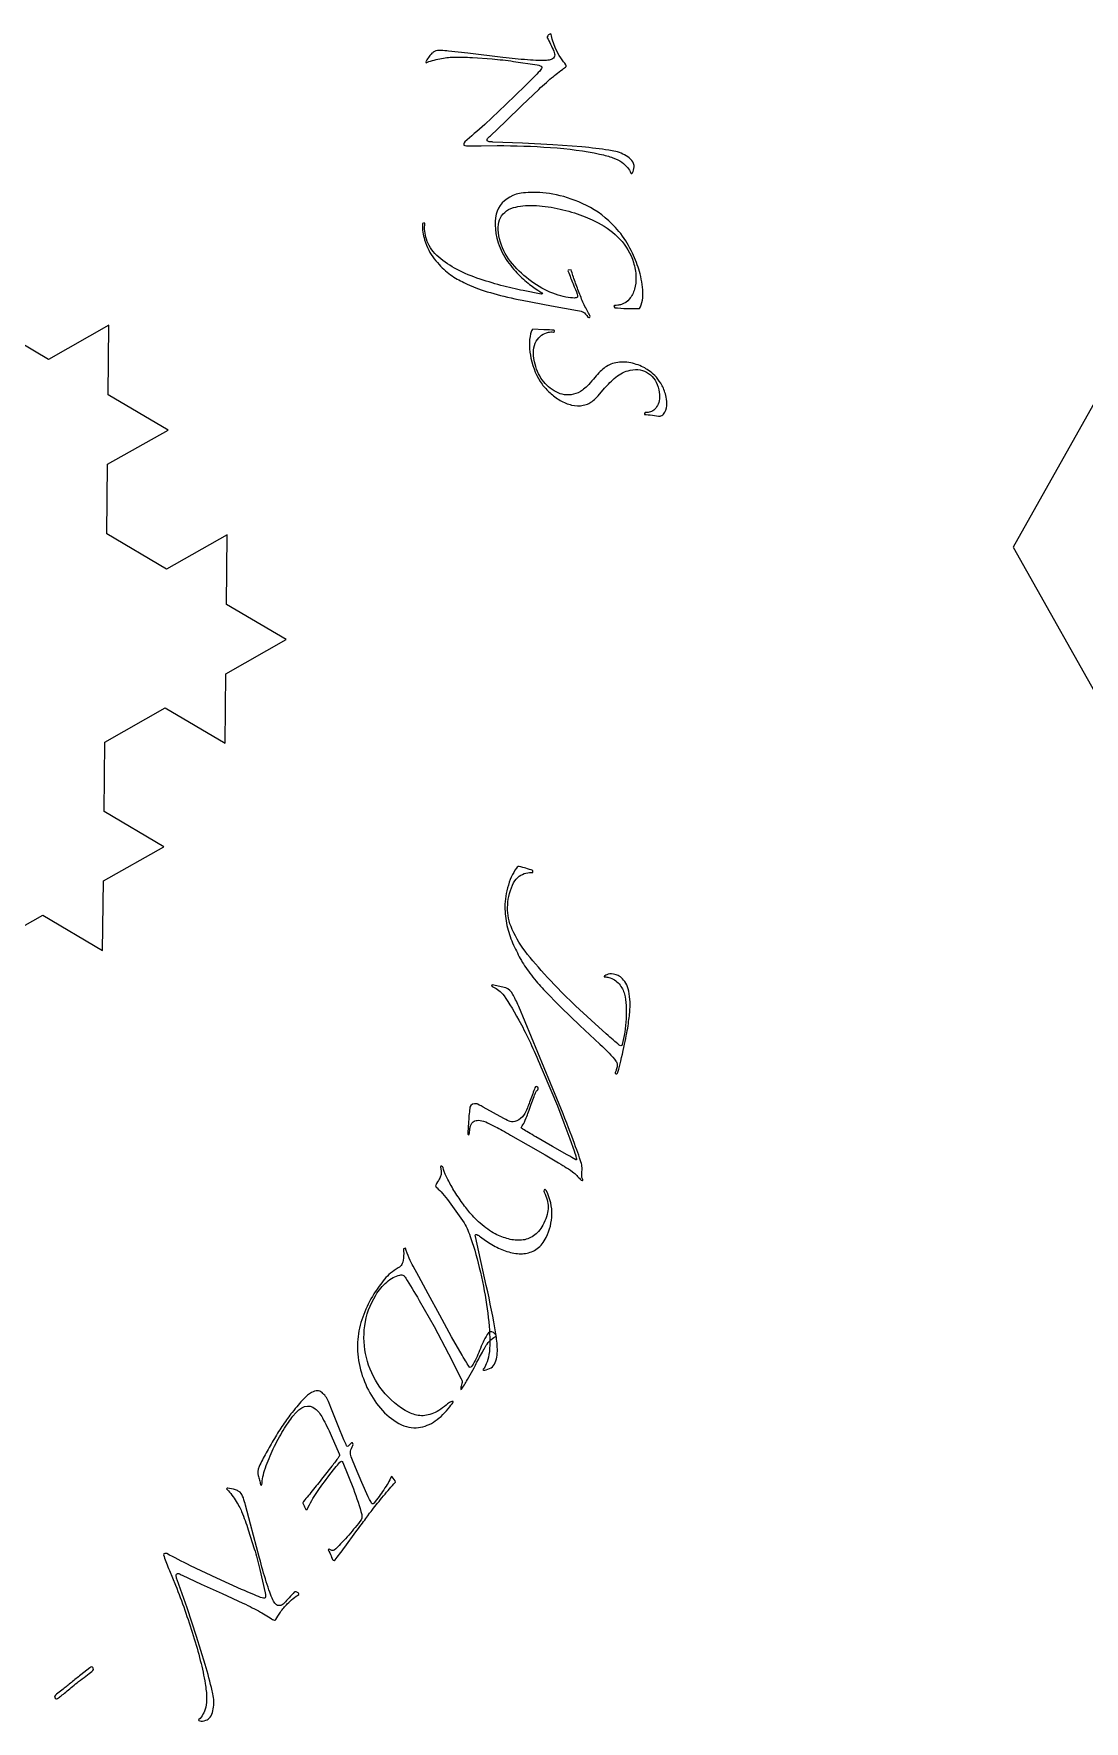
# Model space of a CAD drawing. Extents: x 0 to 244, y 143 to 297.
# Drawn here: x 152.32 to 163.03, y 252.77 to 269.97 of the extents above; entities that cross this region are included whole.
import ezdxf

# ---------------------------------------------------------------- set-up
doc = ezdxf.new("R2010")
doc.units = 0
doc.layers.add('Layer_1', color=7, linetype='CONTINUOUS')

msp = doc.modelspace()

# ---------------------------------------------------------------- linework, layer by layer
at = {"layer": 'Layer_1', "color": 7}
for points in [[(156.351852, 269.737039), (156.32831, 269.7033)], [(157.103073, 269.727188), (156.745478, 269.769559), (156.548699, 269.791199)], [(156.791051, 269.726589), (156.993826, 269.712273)], [(156.316623, 269.68106), (156.316647, 269.681055)], [(156.316647, 269.681055), (156.320116, 269.67335)], [(157.210674, 269.687258), (157.452341, 269.651717)], [(157.330888, 269.439602), (157.132581, 269.247175), (156.916823, 269.045391)], [(156.975617, 268.927908), (157.129065, 269.075504), (157.29908, 269.241336), (157.466961, 269.401573)], [(157.907543, 268.81503), (157.609752, 268.837805), (157.302809, 268.853384), (157.00075, 268.864967)], [(156.882224, 268.825755), (157.044689, 268.828955)], [(156.299861, 268.04239), (156.281842, 268.03381)], [(156.307784, 268.036019), (156.299861, 268.04239)], [(157.798163, 267.560806), (157.766013, 267.559674), (157.765837, 267.550751)], [(157.493467, 267.314959), (157.309389, 267.350674)], [(157.297209, 267.252281), (157.597359, 267.195128), (157.861572, 267.148939)], [(158.239228, 267.198751), (158.231984, 267.193514), (158.243255, 267.176337)], [(157.394808, 266.938931), (157.384854, 266.910878)], [(157.518934, 266.952091), (157.407089, 266.955941)], [(158.073205, 266.278583), (158.139406, 266.354532)], [(158.704142, 266.069682), (158.704113, 266.069697)], [(157.409058, 261.418615), (157.408555, 261.439154)], [(157.130749, 260.243524), (156.992294, 260.275599)], [(157.517101, 260.227306), (157.69553, 260.044016), (157.885594, 259.860624), (158.091341, 259.670251)], [(158.155896, 259.773063), (158.001041, 259.912333), (157.842848, 260.061224), (157.697606, 260.203842)], [(157.715666, 258.960611), (157.263454, 260.05448)], [(157.503299, 259.406551), (157.590946, 259.20079), (157.657415, 259.040205), (157.723546, 258.866235), (157.783269, 258.703591), (157.827487, 258.581058)], [(158.263091, 259.427471), (158.258157, 259.408336)], [(158.272216, 259.372623), (158.272198, 259.372644)], [(157.391795, 259.056726), (157.420589, 259.136348)], [(157.440035, 259.187341), (157.440054, 259.187557)], [(157.110094, 258.912767), (157.006194, 258.969848), (156.902292, 259.026929)], [(156.752213, 258.881637), (156.747755, 258.811219)], [(157.180774, 258.742909), (157.359861, 258.640623), (157.533643, 258.54027), (157.669532, 258.45961)], [(157.756425, 258.542225), (157.608592, 258.6272), (157.439639, 258.724314)], [(156.465085, 258.420146), (156.472132, 258.372921)], [(156.55399, 258.061147), (156.706274, 257.84704)], [(156.932734, 257.207551), (156.822034, 257.71011)], [(156.874463, 257.705107), (156.926143, 257.669309)], [(156.109215, 257.591105), (156.088314, 257.584104)], [(156.686845, 256.498441), (156.579566, 256.687349), (156.457902, 256.906683), (156.3391, 257.12259), (156.243548, 257.300941), (156.18775, 257.406673)], [(156.248973, 257.057156), (156.400527, 256.789523), (156.548839, 256.513954), (156.676837, 256.259205)], [(156.740613, 256.249699), (156.80843, 256.370344)], [(156.905113, 256.345509), (156.905138, 256.345622)], [(156.933137, 256.41032), (156.917242, 256.377256)], [(155.482209, 255.636605), (155.422641, 255.780165), (155.361001, 255.932514), (155.32351, 256.026479)], [(156.543525, 255.951814), (156.543529, 255.95183)], [(155.352485, 255.679309), (155.432304, 255.492976)], [(155.73025, 255.056564), (155.664497, 255.201382), (155.598897, 255.353259), (155.560535, 255.446115)], [(155.359026, 255.367526), (155.280652, 255.267594)], [(155.339095, 255.282686), (155.389603, 255.347085)], [(155.47102, 255.405149), (155.577858, 255.136651)], [(154.290445, 255.143987), (154.284527, 255.137948)], [(154.290496, 255.144204), (154.290445, 255.143987)], [(154.355454, 255.13178), (154.31548, 255.14152)], [(154.645837, 255.180668), (154.645901, 255.180798)], [(155.968708, 255.262294), (155.962999, 255.25959)], [(154.621741, 254.429302), (154.530047, 254.777533), (154.478024, 254.968537)], [(155.08134, 254.954046), (155.094839, 254.925526), (155.106721, 254.926941)], [(154.506729, 254.719335), (154.567763, 254.52543)], [(155.49081, 254.543185), (155.603928, 254.696566)], [(155.330578, 254.5218), (155.321389, 254.514663)], [(153.702099, 254.304258), (153.764641, 254.154278)], [(153.831377, 254.254805), (154.024952, 254.166163), (154.241574, 254.068791), (154.452211, 253.971356)], [(154.43767, 254.11189), (154.185938, 254.225833), (153.919096, 254.352582)], [(154.624, 254.314515), (154.67954, 254.07665)], [(154.068018, 253.34641), (153.980018, 253.631811), (153.881974, 253.923091), (153.782, 254.208357)], [(152.890588, 253.310708), (152.799338, 253.239555)], [(152.618576, 253.095036), (152.551807, 253.042971)], [(152.536756, 253.002609), (152.536756, 253.002609)]]:
    msp.add_lwpolyline(points, dxfattribs=at)
at = {"layer": 'Layer_1', "color": 1}
msp.add_lwpolyline([(151.795909, 260.636851), (152.412511, 260.984735), (153.021989, 260.624685), (153.029113, 261.332618), (153.645848, 261.680728), (153.036369, 262.040778), (153.043493, 262.748712), (153.660095, 263.096595), (154.269573, 262.736546), (154.27683, 263.444705), (154.893431, 263.792589), (154.283953, 264.152639), (154.291076, 264.860572), (153.674475, 264.512689), (153.064997, 264.872738), (153.07212, 265.580672), (153.688722, 265.928556), (153.079244, 266.288606), (153.0865, 266.996765), (152.469765, 266.648655), (151.860287, 267.008705)], dxfattribs=at)
at = {"layer": 'Layer_1', "color": 3}
msp.add_lwpolyline([(163.300273, 266.50483), (162.305228, 264.736955), (163.299737, 262.968521)], dxfattribs=at)
at = {"layer": 'Layer_1', "color": 7}
for points in [[(157.559075, 269.948442), (157.553274, 269.940686), (157.551909, 269.933371), (157.554957, 269.926513)], [(157.554957, 269.926513), (157.565134, 269.908395), (157.57642, 269.88665), (157.588816, 269.861275)], [(157.580659, 269.965842), (157.572077, 269.962002), (157.564878, 269.956197), (157.559075, 269.948442)], [(157.594423, 269.962728), (157.592114, 269.967892), (157.587522, 269.968914), (157.580659, 269.965842)], [(157.611097, 269.894432), (157.60252, 269.920487), (157.596961, 269.94325), (157.594423, 269.962728)], [(157.640115, 269.819296), (157.629346, 269.843337), (157.619674, 269.868385), (157.611097, 269.894432)], [(156.379124, 269.769356), (156.369022, 269.759674), (156.359936, 269.748904), (156.351852, 269.737039)], [(156.404571, 269.788484), (156.397714, 269.785444), (156.38922, 269.779031), (156.379124, 269.769356)], [(156.47131, 269.798281), (156.44399, 269.799455), (156.42174, 269.796171), (156.404571, 269.788484)], [(156.45826, 269.713584), (156.483746, 269.718811), (156.508139, 269.723039), (156.531436, 269.72626)], [(156.548699, 269.791199), (156.524422, 269.794741), (156.498625, 269.797098), (156.47131, 269.798281)], [(156.531436, 269.72626), (156.554725, 269.729448), (156.575645, 269.731118), (156.594177, 269.731171)], [(156.594177, 269.731171), (156.659889, 269.731744), (156.725512, 269.730214), (156.791051, 269.726589)], [(157.352156, 269.702695), (157.269038, 269.70876), (157.186011, 269.716927), (157.103073, 269.727188)], [(157.588816, 269.861275), (157.601211, 269.835908), (157.612022, 269.812915), (157.621254, 269.792311)], [(157.628565, 269.741469), (157.624973, 269.726466), (157.613743, 269.714735), (157.594856, 269.706272)], [(157.621254, 269.792311), (157.629713, 269.773426), (157.632151, 269.756482), (157.628565, 269.741469)], [(157.691682, 269.724889), (157.671916, 269.755201), (157.654726, 269.786673), (157.640115, 269.819296)], [(157.745476, 269.653119), (157.729375, 269.670643), (157.711446, 269.694569), (157.691682, 269.724889)], [(156.32831, 269.7033), (156.320703, 269.692674), (156.316806, 269.685264), (156.316623, 269.68106)], [(156.320116, 269.67335), (156.337286, 269.681037), (156.35823, 269.688357), (156.38295, 269.695311)], [(156.38295, 269.695311), (156.407668, 269.702257), (156.432771, 269.708348), (156.45826, 269.713584)], [(156.993826, 269.712273), (157.063475, 269.706364), (157.135758, 269.698026), (157.210674, 269.687258)], [(157.477453, 269.588746), (157.44127, 269.549864), (157.392414, 269.500146), (157.330888, 269.439602)], [(157.546456, 269.696961), (157.50004, 269.694724), (157.435275, 269.696638), (157.352156, 269.702695)], [(157.452341, 269.651717), (157.479095, 269.647201), (157.4944, 269.640667), (157.498245, 269.632076)], [(157.498245, 269.632076), (157.5021, 269.623524), (157.495161, 269.609055), (157.477453, 269.588746)], [(157.594856, 269.706272), (157.582841, 269.700913), (157.566701, 269.697783), (157.546456, 269.696961)], [(157.616587, 269.53354), (157.633165, 269.54715), (157.653416, 269.562919), (157.677341, 269.580855)], [(157.677341, 269.580855), (157.701262, 269.598784), (157.719323, 269.612546), (157.731522, 269.622133)], [(157.731522, 269.622133), (157.746205, 269.630771), (157.750855, 269.6411), (157.745476, 269.653119)], [(157.466961, 269.401573), (157.52135, 269.452739), (157.571225, 269.496726), (157.616587, 269.53354)], [(156.916823, 269.045391), (156.843662, 268.978608), (156.775637, 268.918758), (156.712749, 268.865847)], [(156.712749, 268.865847), (156.704577, 268.85188), (156.702023, 268.841465), (156.705118, 268.834588)], [(156.941961, 268.878808), (156.938106, 268.88736), (156.939718, 268.895329), (156.946749, 268.902609)], [(156.963624, 268.868408), (156.951486, 268.870179), (156.944265, 268.873646), (156.941961, 268.878808)], [(156.946749, 268.902609), (156.953797, 268.909893), (156.963417, 268.918321), (156.975617, 268.927908)], [(157.00075, 268.864967), (156.988136, 268.865491), (156.975761, 268.866638), (156.963624, 268.868408)], [(156.705118, 268.834588), (156.707419, 268.829425), (156.715742, 268.826982), (156.730062, 268.827177)], [(156.730062, 268.827177), (156.776289, 268.825178), (156.827017, 268.824738), (156.882224, 268.825755)], [(157.044689, 268.828955), (157.22407, 268.828908), (157.405284, 268.822458), (157.588331, 268.809614)], [(157.588331, 268.809614), (157.771379, 268.796779), (157.938024, 268.774531), (158.088272, 268.742876)], [(158.182155, 268.781873), (158.095957, 268.794795), (158.004422, 268.805853), (157.907543, 268.81503)], [(158.088272, 268.742876), (158.140795, 268.73119), (158.185574, 268.718944), (158.222483, 268.705574)], [(158.252968, 268.768738), (158.227619, 268.775224), (158.204021, 268.779629), (158.182155, 268.781873)], [(158.222483, 268.705574), (158.259388, 268.692205), (158.289904, 268.67702), (158.314026, 268.659993)], [(158.326401, 268.742879), (158.302861, 268.753951), (158.278392, 268.762608), (158.252968, 268.768738)], [(158.390416, 268.703517), (158.371266, 268.71865), (158.349927, 268.731769), (158.326401, 268.742879)], [(158.434135, 268.647338), (158.424134, 268.66966), (158.409562, 268.688392), (158.390416, 268.703517)], [(158.314026, 268.659993), (158.338144, 268.642968), (158.357394, 268.625309), (158.371778, 268.607008)], [(158.371778, 268.607008), (158.386156, 268.588709), (158.39796, 268.569257), (158.407193, 268.548653)], [(158.407193, 268.548653), (158.409494, 268.543491), (158.412361, 268.541669), (158.415813, 268.543269)], [(158.415813, 268.543269), (158.42724, 268.554575), (158.434496, 268.571739), (158.437583, 268.594768)], [(158.437583, 268.594768), (158.44067, 268.617797), (158.439521, 268.635318), (158.434135, 268.647338)], [(157.415406, 268.351916), (157.335043, 268.350503), (157.276003, 268.343914), (157.238284, 268.33215)], [(157.686107, 268.318099), (157.586003, 268.342063), (157.495772, 268.353346), (157.415406, 268.351916)], [(157.238284, 268.33215), (157.143089, 268.302458), (157.078607, 268.245395), (157.044833, 268.160955)], [(157.068105, 268.072158), (157.090696, 268.132412), (157.137915, 268.173751), (157.20976, 268.196159)], [(157.20976, 268.196159), (157.269032, 268.214643), (157.337613, 268.222237), (157.415506, 268.218941)], [(157.415506, 268.218941), (157.493396, 268.215646), (157.572939, 268.205473), (157.654135, 268.188421)], [(157.654135, 268.188421), (157.735329, 268.17137), (157.813013, 268.149773), (157.887191, 268.123647)], [(157.994388, 268.196968), (157.88897, 268.253761), (157.786209, 268.294135), (157.686107, 268.318099)], [(158.284252, 267.954795), (158.196425, 268.059451), (158.099804, 268.140175), (157.994388, 268.196968)], [(156.281842, 268.03381), (156.280027, 268.001714), (156.281249, 267.972534), (156.285499, 267.946266)], [(156.306225, 267.955715), (156.303211, 267.984338), (156.303729, 268.0111), (156.307784, 268.036019)], [(157.044833, 268.160955), (157.011059, 268.076514), (157.01462, 267.968734), (157.055515, 267.837615)], [(157.077071, 267.844359), (157.0485, 267.935967), (157.045511, 268.011897), (157.068105, 268.072158)], [(157.887191, 268.123647), (157.961365, 268.097514), (158.023475, 268.070572), (158.073518, 268.042815)], [(158.073518, 268.042815), (158.158346, 267.998323), (158.232392, 267.942584), (158.29566, 267.875604)], [(156.285499, 267.946266), (156.28975, 267.919998), (156.295797, 267.894294), (156.303639, 267.869146)], [(156.303639, 267.869146), (156.327168, 267.793711), (156.360132, 267.729103), (156.402528, 267.675316)], [(156.322511, 267.875059), (156.314669, 267.900207), (156.309241, 267.927093), (156.306225, 267.955715)], [(156.428655, 267.710094), (156.376941, 267.759005), (156.34156, 267.813996), (156.322511, 267.875059)], [(157.055515, 267.837615), (157.077363, 267.767566), (157.109008, 267.704022), (157.150449, 267.64698)], [(157.200861, 267.622819), (157.142985, 267.69149), (157.101721, 267.765334), (157.077071, 267.844359)], [(158.410331, 267.759099), (158.377423, 267.826679), (158.335399, 267.891916), (158.284252, 267.954795)], [(158.29566, 267.875604), (158.358924, 267.808618), (158.404842, 267.729325), (158.433416, 267.637725)], [(156.402528, 267.675316), (156.444925, 267.621528), (156.489123, 267.576192), (156.535119, 267.539291)], [(156.60999, 267.578934), (156.540815, 267.617466), (156.480371, 267.661191), (156.428655, 267.710094)], [(158.487418, 267.568809), (158.468929, 267.628082), (158.443233, 267.691512), (158.410331, 267.759099)], [(156.535119, 267.539291), (156.581118, 267.502399), (156.626361, 267.472658), (156.670852, 267.450076)], [(156.837891, 267.478554), (156.755129, 267.506936), (156.679162, 267.540394), (156.60999, 267.578934)], [(157.150449, 267.64698), (157.191891, 267.589947), (157.234513, 267.540168), (157.27832, 267.497667)], [(157.392439, 267.444594), (157.322598, 267.494748), (157.258739, 267.554157), (157.200861, 267.622819)], [(157.27832, 267.497667), (157.322125, 267.455158), (157.364139, 267.41998), (157.404361, 267.392117)], [(157.765837, 267.550751), (157.784553, 267.503373), (157.802152, 267.459593), (157.81863, 267.419402)], [(157.838253, 267.441761), (157.82273, 267.485207), (157.809368, 267.524891), (157.798163, 267.560806)], [(158.433416, 267.637725), (158.448539, 267.589228), (158.456987, 267.541608), (158.458759, 267.494856)], [(158.458759, 267.494856), (158.460529, 267.448112), (158.455678, 267.405209), (158.44421, 267.366155)], [(158.513122, 267.467448), (158.505508, 267.504492), (158.496939, 267.538273), (158.487418, 267.568809)], [(156.670852, 267.450076), (156.715342, 267.427495), (156.751164, 267.410579), (156.778319, 267.399337)], [(156.778319, 267.399337), (156.840261, 267.37136), (156.916961, 267.345027), (157.008422, 267.32034)], [(157.081464, 267.403754), (157.001832, 267.425193), (156.92065, 267.450163), (156.837891, 267.478554)], [(157.008422, 267.32034), (157.099887, 267.295677), (157.196149, 267.272991), (157.297209, 267.252281)], [(157.309389, 267.350674), (157.237058, 267.364569), (157.161077, 267.382236), (157.081464, 267.403754)], [(157.610144, 267.324771), (157.534848, 267.354502), (157.462279, 267.394441), (157.392439, 267.444594)], [(157.404361, 267.392117), (157.444584, 267.364263), (157.4744, 267.34449), (157.493811, 267.332807)], [(157.493811, 267.332807), (157.507957, 267.325432), (157.507834, 267.319448), (157.493467, 267.314959)], [(157.813166, 267.275794), (157.753119, 267.278746), (157.685448, 267.295088), (157.610144, 267.324771)], [(157.81863, 267.419402), (157.835104, 267.379211), (157.849004, 267.344134), (157.860324, 267.314154)], [(157.886163, 267.311846), (157.869743, 267.355009), (157.853773, 267.398317), (157.838253, 267.441761)], [(157.860324, 267.314154), (157.866486, 267.294402), (157.865216, 267.28267), (157.856521, 267.278974)], [(158.44421, 267.366155), (158.43274, 267.327109), (158.415577, 267.293667), (158.392723, 267.265845)], [(158.528383, 267.356912), (158.525819, 267.39356), (158.520732, 267.430405), (158.513122, 267.467448)], [(158.524115, 267.252109), (158.529521, 267.285334), (158.530944, 267.320266), (158.528383, 267.356912)], [(157.856521, 267.278974), (157.847812, 267.275247), (157.833368, 267.274216), (157.813166, 267.275794)], [(157.861572, 267.148939), (157.890644, 267.144245), (157.911741, 267.137776), (157.925039, 267.130336)], [(157.939129, 267.18942), (157.920237, 267.227874), (157.902583, 267.268683), (157.886163, 267.311846)], [(157.993368, 267.086606), (157.976099, 267.116701), (157.958018, 267.150967), (157.939129, 267.18942)], [(158.274079, 267.200753), (158.262747, 267.199217), (158.25112, 267.198506), (158.239228, 267.198751)], [(158.243255, 267.176337), (158.280062, 267.172037), (158.322854, 267.169136), (158.371623, 267.167594)], [(158.309943, 267.208982), (158.297377, 267.205098), (158.285414, 267.202315), (158.274079, 267.200753)], [(158.392723, 267.265845), (158.369865, 267.238025), (158.342272, 267.21907), (158.309943, 267.208982)], [(158.371623, 267.167594), (158.420387, 267.166053), (158.461158, 267.166451), (158.493934, 267.168788)], [(158.493934, 267.168788), (158.508648, 267.191115), (158.518709, 267.218892), (158.524115, 267.252109)], [(157.925039, 267.130336), (157.938281, 267.122655), (157.952973, 267.105545), (157.969121, 267.079048)], [(157.969121, 267.079048), (157.982138, 267.075222), (157.990219, 267.077736), (157.993368, 267.086606)], [(157.384854, 266.910878), (157.37562, 266.872417), (157.371731, 266.831684), (157.373089, 266.78871)], [(157.407089, 266.955941), (157.401957, 266.95294), (157.397862, 266.947265), (157.394808, 266.938931)], [(157.424847, 266.625133), (157.406236, 266.713502), (157.412262, 266.783029), (157.442927, 266.833708)], [(157.442927, 266.833708), (157.473594, 266.884395), (157.514701, 266.915164), (157.56625, 266.926015)], [(157.622498, 266.946508), (157.595172, 266.948445), (157.560652, 266.950309), (157.518934, 266.952091)], [(157.56625, 266.926015), (157.582822, 266.929515), (157.59997, 266.930231), (157.617705, 266.928204)], [(157.617705, 266.928204), (157.626907, 266.93013), (157.63093, 266.933869), (157.629767, 266.939395)], [(157.629767, 266.939395), (157.628599, 266.944897), (157.626182, 266.947295), (157.622498, 266.946508)], [(157.373089, 266.78871), (157.37445, 266.745736), (157.379589, 266.703079), (157.388506, 266.660731)], [(157.388506, 266.660731), (157.409832, 266.559474), (157.447628, 266.471293), (157.501899, 266.396203)], [(157.455742, 266.526372), (157.442125, 266.55907), (157.431827, 266.591993), (157.424847, 266.625133)], [(158.404943, 266.613793), (158.352552, 266.624604), (158.302517, 266.625388), (158.25465, 266.615307)], [(157.504222, 266.439965), (157.485519, 266.464866), (157.469358, 266.493666), (157.455742, 266.526372)], [(158.133724, 266.559559), (158.100974, 266.532476), (158.064541, 266.495476), (158.024429, 266.448573)], [(158.25465, 266.615307), (158.206782, 266.605227), (158.166472, 266.586641), (158.133724, 266.559559)], [(158.139406, 266.354532), (158.17332, 266.394367), (158.211495, 266.432206), (158.253935, 266.468064)], [(158.253935, 266.468064), (158.296372, 266.503915), (158.345208, 266.527663), (158.400442, 266.539293)], [(158.400442, 266.539293), (158.472242, 266.554414), (158.534621, 266.543519), (158.587583, 266.506607)], [(158.548553, 266.561844), (158.505139, 266.585387), (158.457269, 266.6027), (158.404943, 266.613793)], [(158.603715, 266.525872), (158.582153, 266.541517), (158.563767, 266.553513), (158.548553, 266.561844)], [(158.587583, 266.506607), (158.640539, 266.469688), (158.674774, 266.414411), (158.690285, 266.340768)], [(158.666585, 266.467013), (158.646232, 266.490607), (158.625276, 266.510227), (158.603715, 266.525872)], [(158.725021, 266.381257), (158.706411, 266.414829), (158.686934, 266.44342), (158.666585, 266.467013)], [(157.501899, 266.396203), (157.523607, 266.366169), (157.550475, 266.336738), (157.582502, 266.307908)], [(157.64384, 266.317951), (157.588555, 266.347643), (157.542017, 266.388317), (157.504222, 266.439965)], [(157.582502, 266.307908), (157.61453, 266.279087), (157.649198, 266.253702), (157.686505, 266.231755)], [(157.823421, 266.293763), (157.758983, 266.280191), (157.699124, 266.288259), (157.64384, 266.317951)], [(157.914044, 266.33592), (157.884925, 266.314405), (157.854718, 266.300352), (157.823421, 266.293763)], [(158.024429, 266.448573), (157.979957, 266.394989), (157.943161, 266.357435), (157.914044, 266.33592)], [(158.690285, 266.340768), (158.705017, 266.270806), (158.701047, 266.216615), (158.678377, 266.178192)], [(158.76689, 266.264615), (158.757584, 266.308808), (158.743627, 266.347686), (158.725021, 266.381257)], [(157.686505, 266.231755), (157.723813, 266.209808), (157.762719, 266.193965), (157.803225, 266.184234)], [(157.803225, 266.184234), (157.843703, 266.174382), (157.883309, 266.173686), (157.921976, 266.181841)], [(157.921976, 266.181841), (157.944067, 266.186496), (157.96255, 266.19231), (157.977426, 266.19929)], [(157.977426, 266.19929), (157.9923, 266.20627), (158.007512, 266.216201), (158.023064, 266.229093)], [(158.023064, 266.229093), (158.038613, 266.241976), (158.055327, 266.258473), (158.073205, 266.278583)], [(158.551492, 266.10965), (158.543449, 266.10219), (158.542046, 266.095163), (158.547308, 266.088564)], [(158.594661, 266.110089), (158.578087, 266.10659), (158.5637, 266.106451), (158.551492, 266.10965)], [(158.678377, 266.178192), (158.655705, 266.13977), (158.627799, 266.117072), (158.594661, 266.110089)], [(158.739867, 266.091647), (158.759148, 266.118784), (158.770023, 266.14703), (158.772493, 266.176393)], [(158.772493, 266.176393), (158.774958, 266.20575), (158.773094, 266.235165), (158.76689, 266.264615)], [(158.547308, 266.088564), (158.568712, 266.087268), (158.59523, 266.08475), (158.626816, 266.0808)], [(158.626816, 266.0808), (158.658409, 266.076899), (158.684184, 266.073193), (158.704142, 266.069682)], [(158.704113, 266.069697), (158.716998, 266.07241), (158.728919, 266.079735), (158.739867, 266.091647)], [(157.257291, 261.479828), (157.25156, 261.476453), (157.245688, 261.470683), (157.239685, 261.462523)], [(157.284306, 261.477199), (157.272025, 261.482299), (157.263025, 261.483202), (157.257291, 261.479828)], [(157.337228, 261.462042), (157.314694, 261.468831), (157.297065, 261.473937), (157.284306, 261.477199)], [(157.239685, 261.462523), (157.200897, 261.41038), (157.170879, 261.343332), (157.149631, 261.261381)], [(157.169662, 261.203709), (157.192326, 261.291129), (157.225584, 261.350049), (157.269429, 261.380471)], [(157.269429, 261.380471), (157.313275, 261.410893), (157.359819, 261.42361), (157.409058, 261.418615)], [(157.408555, 261.439154), (157.383533, 261.447596), (157.359745, 261.455172), (157.337228, 261.462042)], [(157.149631, 261.261381), (157.129796, 261.18489), (157.120957, 261.113316), (157.123118, 261.046676)], [(157.15438, 260.98172), (157.144736, 261.053221), (157.14983, 261.127217), (157.169662, 261.203709)], [(157.123118, 261.046676), (157.125276, 260.980028), (157.133959, 260.916063), (157.14917, 260.854788)], [(157.247767, 260.740303), (157.195155, 260.829752), (157.164027, 260.910226), (157.15438, 260.98172)], [(157.14917, 260.854788), (157.16438, 260.793505), (157.184749, 260.735259), (157.210279, 260.680041)], [(157.210279, 260.680041), (157.235809, 260.624832), (157.262504, 260.572239), (157.290361, 260.522253)], [(157.434137, 260.486441), (157.357106, 260.575413), (157.294984, 260.660036), (157.247767, 260.740303)], [(157.290361, 260.522253), (157.315521, 260.476858), (157.349651, 260.426702), (157.392753, 260.371794)], [(157.697606, 260.203842), (157.598991, 260.303273), (157.511167, 260.39747), (157.434137, 260.486441)], [(156.992294, 260.275599), (156.984419, 260.270418), (156.985161, 260.264174), (156.994493, 260.256796)], [(157.392753, 260.371794), (157.435856, 260.316894), (157.477305, 260.268728), (157.517101, 260.227306)], [(158.13501, 260.361586), (158.133138, 260.354309), (158.13538, 260.351772), (158.141788, 260.353991)], [(158.175228, 260.381765), (158.156241, 260.376004), (158.142833, 260.369273), (158.13501, 260.361586)], [(158.141788, 260.353991), (158.153662, 260.354815), (158.166879, 260.353312), (158.181455, 260.349561)], [(158.255616, 260.376958), (158.22101, 260.385926), (158.194207, 260.387493), (158.175228, 260.381765)], [(158.181455, 260.349561), (158.223346, 260.338719), (158.258399, 260.316487), (158.28663, 260.28293)], [(158.343997, 260.307401), (158.314215, 260.346216), (158.284756, 260.369409), (158.255616, 260.376958)], [(158.28663, 260.28293), (158.314859, 260.249374), (158.333154, 260.214984), (158.341519, 260.179777)], [(158.397164, 260.124513), (158.391499, 260.207617), (158.373777, 260.268579), (158.343997, 260.307401)], [(156.994493, 260.256796), (157.023288, 260.242357), (157.045859, 260.228711), (157.062198, 260.215801)], [(157.062198, 260.215801), (157.078537, 260.202891), (157.095647, 260.185201), (157.11353, 260.162731)], [(157.11353, 260.162731), (157.164126, 260.092408), (157.223375, 259.993459), (157.291273, 259.865868)], [(157.204046, 260.176504), (157.186388, 260.207894), (157.161957, 260.23024), (157.130749, 260.243524)], [(157.263454, 260.05448), (157.241506, 260.104436), (157.221702, 260.145105), (157.204046, 260.176504)], [(158.341519, 260.179777), (158.349882, 260.14457), (158.355243, 260.105272), (158.357604, 260.061897)], [(158.39696, 260.022525), (158.399118, 260.060836), (158.399185, 260.094835), (158.397164, 260.124513)], [(158.357805, 259.927733), (158.355579, 259.881667), (158.351073, 259.836185), (158.344295, 259.791292)], [(158.357604, 260.061897), (158.359966, 260.018531), (158.360032, 259.973807), (158.357805, 259.927733)], [(158.381324, 259.877883), (158.389588, 259.935998), (158.394802, 259.984214), (158.39696, 260.022525)], [(157.291273, 259.865868), (157.359165, 259.738279), (157.429842, 259.585178), (157.503299, 259.406551)], [(158.28839, 259.65999), (158.249872, 259.691355), (158.205709, 259.729048), (158.155896, 259.773063)], [(158.344295, 259.791292), (158.337512, 259.746402), (158.329167, 259.704834), (158.319255, 259.666591)], [(158.342878, 259.667736), (158.360251, 259.749729), (158.373063, 259.819776), (158.381324, 259.877883)], [(158.091341, 259.670251), (158.161054, 259.605532), (158.215538, 259.547669), (158.254796, 259.496677)], [(158.272198, 259.372644), (158.301947, 259.487386), (158.325507, 259.58575), (158.342878, 259.667736)], [(158.304079, 259.653033), (158.296731, 259.654668), (158.291564, 259.657255), (158.28839, 259.65999)], [(158.319255, 259.666591), (158.316402, 259.655668), (158.311362, 259.651142), (158.304079, 259.653033)], [(158.258157, 259.408336), (158.255793, 259.399232), (158.25229, 259.389452), (158.24763, 259.378998)], [(158.254796, 259.496677), (158.26336, 259.484735), (158.267829, 259.473857), (158.268201, 259.464043)], [(158.268201, 259.464043), (158.268571, 259.454229), (158.266864, 259.442036), (158.263091, 259.427471)], [(157.43365, 259.232702), (157.431121, 259.229882), (157.427803, 259.2228), (157.423699, 259.211496)], [(157.443994, 259.237164), (157.439636, 259.237035), (157.436179, 259.235521), (157.43365, 259.232702)], [(157.45791, 259.230263), (157.454529, 259.235243), (157.449887, 259.237544), (157.443994, 259.237164)], [(157.462434, 259.213471), (157.462794, 259.219648), (157.461286, 259.225259), (157.45791, 259.230263)], [(158.24763, 259.378998), (158.245757, 259.371721), (158.248438, 259.367125), (158.255724, 259.365234)], [(158.255724, 259.365234), (158.263063, 259.363601), (158.268515, 259.365854), (158.272216, 259.372623)], [(156.838455, 259.062017), (156.799866, 259.065952), (156.77578, 259.054681), (156.76618, 259.028138)], [(156.902292, 259.026929), (156.86971, 259.044714), (156.848432, 259.056415), (156.838455, 259.062017)], [(157.340559, 258.919202), (157.354239, 258.954273), (157.371319, 259.000111), (157.391795, 259.056726)], [(157.400348, 259.146922), (157.382434, 259.09738), (157.36619, 259.055236), (157.351624, 259.02049)], [(157.423699, 259.211496), (157.415891, 259.19016), (157.408108, 259.168632), (157.400348, 259.146922)], [(157.420589, 259.136348), (157.424189, 259.146335), (157.427387, 259.155008), (157.430183, 259.162368)], [(157.430183, 259.162368), (157.432972, 259.169695), (157.436262, 259.17806), (157.440035, 259.187341)], [(157.440054, 259.187557), (157.442183, 259.191311), (157.446135, 259.194938), (157.451927, 259.19851)], [(157.451927, 259.19851), (157.45771, 259.202043), (157.461222, 259.20707), (157.462434, 259.213471)], [(156.758221, 258.960486), (156.755774, 258.934364), (156.753774, 258.908083), (156.752213, 258.881637)], [(156.76618, 259.028138), (156.763321, 259.009167), (156.76067, 258.986616), (156.758221, 258.960486)], [(156.808535, 258.883774), (156.819697, 258.889746), (156.834801, 258.892785), (156.85385, 258.892901)], [(156.85385, 258.892901), (156.872907, 258.893058), (156.897452, 258.887596), (156.927486, 258.876517)], [(157.174892, 258.880332), (157.164267, 258.884134), (157.142686, 258.895023), (157.110094, 258.912767)], [(157.244683, 258.886601), (157.217617, 258.875383), (157.194352, 258.873289), (157.174892, 258.880332)], [(157.317748, 258.951714), (157.296104, 258.919522), (157.271749, 258.897818), (157.244683, 258.886601)], [(157.307051, 258.847292), (157.315708, 258.86017), (157.326878, 258.88414), (157.340559, 258.919202)], [(157.351624, 259.02049), (157.337053, 258.985744), (157.325763, 258.962815), (157.317748, 258.951714)], [(157.906464, 258.438446), (157.886886, 258.511558), (157.823286, 258.685607), (157.715666, 258.960611)], [(156.744452, 258.768902), (156.74287, 258.753468), (156.744893, 258.745231), (156.750524, 258.744198)], [(156.747755, 258.811219), (156.746349, 258.790724), (156.745246, 258.776613), (156.744452, 258.768902)], [(156.750524, 258.744198), (156.756107, 258.742956), (156.759754, 258.750346), (156.761332, 258.765797)], [(156.761332, 258.765797), (156.762915, 258.78123), (156.764612, 258.795623), (156.766439, 258.808964)], [(156.766439, 258.808964), (156.768268, 258.822313), (156.770778, 258.833405), (156.774012, 258.84224)], [(156.774012, 258.84224), (156.775956, 258.847557), (156.779378, 258.854312), (156.78434, 258.862516)], [(156.78434, 258.862516), (156.789312, 258.870727), (156.797374, 258.877811), (156.808535, 258.883774)], [(156.927486, 258.876517), (156.946302, 258.867681), (156.978929, 258.851417), (157.025346, 258.827629)], [(157.025346, 258.827629), (157.071762, 258.803841), (157.123571, 258.775598), (157.180774, 258.742909)], [(157.305923, 258.802681), (157.294823, 258.810731), (157.289301, 258.816196), (157.289378, 258.819171)], [(157.289378, 258.819171), (157.289442, 258.822117), (157.295346, 258.831515), (157.307051, 258.847292)], [(157.439639, 258.724314), (157.383321, 258.756688), (157.33875, 258.782813), (157.305923, 258.802681)], [(157.829438, 258.499313), (157.82299, 258.503623), (157.798664, 258.517955), (157.756425, 258.542225)], [(157.827487, 258.581058), (157.838877, 258.548931), (157.845382, 258.529577), (157.847, 258.522986)], [(156.47699, 258.42536), (156.469806, 258.427804), (156.465838, 258.426065), (156.465085, 258.420146)], [(156.472132, 258.372921), (156.473991, 258.361593), (156.473949, 258.350653), (156.472016, 258.3401)], [(156.491737, 258.410436), (156.48909, 258.417958), (156.484179, 258.42294), (156.47699, 258.42536)], [(156.527255, 258.318213), (156.508993, 258.356223), (156.497153, 258.386961), (156.491737, 258.410436)], [(157.669532, 258.45961), (157.706462, 258.437257), (157.728145, 258.42391), (157.734582, 258.419577)], [(157.734582, 258.419577), (157.756305, 258.407727), (157.782496, 258.390248), (157.81316, 258.367159)], [(157.851999, 258.491165), (157.849832, 258.487927), (157.842321, 258.490698), (157.829438, 258.499313)], [(157.847, 258.522986), (157.852496, 258.504997), (157.854162, 258.494387), (157.851999, 258.491165)], [(157.907317, 258.36612), (157.910473, 258.396988), (157.910191, 258.421096), (157.906464, 258.438446)], [(156.426116, 258.247865), (156.417902, 258.235116), (156.415093, 258.226027), (156.417708, 258.2206)], [(156.417708, 258.2206), (156.420327, 258.215198), (156.424605, 258.209977), (156.430573, 258.205022)], [(156.459326, 258.30393), (156.452807, 258.290364), (156.441734, 258.271674), (156.426116, 258.247865)], [(156.430573, 258.205022), (156.465564, 258.173588), (156.506703, 258.125627), (156.55399, 258.061147)], [(156.472016, 258.3401), (156.47009, 258.329546), (156.465845, 258.317495), (156.459326, 258.30393)], [(156.593542, 258.195546), (156.567614, 258.23932), (156.545519, 258.280211), (156.527255, 258.318213)], [(157.81316, 258.367159), (157.84382, 258.344061), (157.869222, 258.31887), (157.889364, 258.291577)], [(157.889364, 258.291577), (157.895158, 258.285469), (157.902204, 258.281449), (157.910483, 258.279438)], [(157.912739, 258.298128), (157.905963, 258.312589), (157.904156, 258.335253), (157.907317, 258.36612)], [(157.910483, 258.279438), (157.918796, 258.277588), (157.919519, 258.283684), (157.912739, 258.298128)], [(156.678245, 258.065586), (156.647703, 258.10845), (156.61947, 258.151773), (156.593542, 258.195546)], [(156.765245, 257.950182), (156.737786, 257.98426), (156.708785, 258.022723), (156.678245, 258.065586)], [(157.524023, 258.183527), (157.519099, 258.175457), (157.518803, 258.167246), (157.523143, 258.158899)], [(157.523143, 258.158899), (157.550863, 258.107997), (157.564475, 258.058145), (157.563972, 258.009329)], [(157.545644, 258.173136), (157.536153, 258.188133), (157.528945, 258.191597), (157.524023, 258.183527)], [(157.602401, 257.932928), (157.604545, 258.011217), (157.585627, 258.091291), (157.545644, 258.173136)], [(156.890863, 257.827174), (156.838851, 257.870968), (156.796976, 257.911965), (156.765245, 257.950182)], [(157.563972, 258.009329), (157.563469, 257.960512), (157.548548, 257.905578), (157.519206, 257.844536)], [(157.54294, 257.698481), (157.580433, 257.77648), (157.600254, 257.854632), (157.602401, 257.932928)], [(156.706274, 257.84704), (156.721798, 257.82288), (156.734812, 257.797841), (156.745312, 257.771915)], [(156.745312, 257.771915), (156.755813, 257.74599), (156.766347, 257.71796), (156.776916, 257.687835)], [(156.776916, 257.687835), (156.811326, 257.585704), (156.843406, 257.47113), (156.873152, 257.344097)], [(156.822034, 257.71011), (156.81851, 257.720152), (156.819889, 257.726271), (156.826165, 257.728477)], [(156.826165, 257.728477), (156.832454, 257.730713), (156.839417, 257.72891), (156.847046, 257.722985)], [(156.847046, 257.722985), (156.850444, 257.721384), (156.859572, 257.715379), (156.874463, 257.705107)], [(157.040105, 257.72725), (156.992623, 257.750074), (156.942878, 257.783387), (156.890863, 257.827174)], [(157.175281, 257.679495), (157.129166, 257.689755), (157.084203, 257.706101), (157.040105, 257.72725)], [(157.427035, 257.724439), (157.390859, 257.696953), (157.351362, 257.679928), (157.308548, 257.673373)], [(157.519206, 257.844536), (157.493935, 257.791964), (157.463212, 257.751934), (157.427035, 257.724439)], [(157.452555, 257.58536), (157.489173, 257.611599), (157.519301, 257.6493), (157.54294, 257.698481)], [(156.088314, 257.584104), (156.092094, 257.550822), (156.092177, 257.518709), (156.088565, 257.487773)], [(156.146899, 257.488262), (156.131348, 257.522177), (156.118787, 257.556458), (156.109215, 257.591105)], [(156.926143, 257.669309), (156.945709, 257.655732), (156.967173, 257.641757), (156.99054, 257.627393)], [(156.99054, 257.627393), (157.013905, 257.613029), (157.035763, 257.600962), (157.05611, 257.591176)], [(157.05611, 257.591176), (157.101895, 257.569169), (157.148853, 257.552862), (157.196985, 257.542245)], [(157.308548, 257.673373), (157.26573, 257.66681), (157.221308, 257.668856), (157.175281, 257.679495)], [(157.196985, 257.542245), (157.245094, 257.531541), (157.29059, 257.52962), (157.333405, 257.536166)], [(157.333405, 257.536166), (157.37622, 257.542729), (157.415936, 257.559122), (157.452555, 257.58536)], [(156.034083, 257.388747), (155.978823, 257.356519), (155.932276, 257.317812), (155.894441, 257.272619)], [(156.071286, 257.422161), (156.064371, 257.410958), (156.051969, 257.399818), (156.034083, 257.388747)], [(156.088565, 257.487773), (156.084955, 257.456845), (156.079192, 257.43497), (156.071286, 257.422161)], [(156.18775, 257.406673), (156.176065, 257.427146), (156.162448, 257.45434), (156.146899, 257.488262)], [(156.873152, 257.344097), (156.9029, 257.217073), (156.926086, 257.092683), (156.942709, 256.970921)], [(155.894441, 257.272619), (155.856608, 257.227433), (155.820893, 257.177615), (155.787301, 257.123183)], [(155.806516, 257.111341), (155.837146, 257.160979), (155.874238, 257.20496), (155.917794, 257.243301)], [(155.917794, 257.243301), (155.961355, 257.281649), (156.00594, 257.305531), (156.051558, 257.314971)], [(156.051558, 257.314971), (156.067087, 257.318618), (156.079663, 257.31752), (156.089265, 257.31157)], [(156.089265, 257.31157), (156.095671, 257.307608), (156.103301, 257.298487), (156.112158, 257.284181)], [(156.112158, 257.284181), (156.153615, 257.2188), (156.199221, 257.143127), (156.248973, 257.057156)], [(157.03062, 256.717423), (157.004586, 256.876063), (156.971957, 257.039442), (156.932734, 257.207551)], [(155.787301, 257.123183), (155.745803, 257.055934), (155.71105, 256.986177), (155.683043, 256.913922)], [(155.69372, 256.79957), (155.708647, 256.909747), (155.746244, 257.013671), (155.806516, 257.111341)], [(155.683043, 256.913922), (155.655037, 256.841667), (155.63587, 256.766718), (155.625541, 256.689076)], [(156.942709, 256.970921), (156.959331, 256.849159), (156.968005, 256.738009), (156.96873, 256.637455)], [(155.625541, 256.689076), (155.615217, 256.61144), (155.617026, 256.530176), (155.630972, 256.445297)], [(155.710236, 256.474332), (155.6843, 256.580986), (155.678794, 256.689402), (155.69372, 256.79957)], [(156.941412, 256.709447), (156.911396, 256.657229), (156.885877, 256.603334), (156.864856, 256.54777)], [(156.940181, 256.610723), (156.954012, 256.633137), (156.972403, 256.652194), (156.995349, 256.667879)], [(157.006517, 256.728967), (156.980898, 256.744779), (156.959204, 256.73831), (156.941412, 256.709447)], [(156.995349, 256.667879), (157.018294, 256.683565), (157.030754, 256.69301), (157.032732, 256.696214)], [(157.024248, 256.714707), (157.015621, 256.722206), (157.009719, 256.726995), (157.006517, 256.728967)], [(157.032732, 256.696214), (157.035701, 256.701049), (157.032864, 256.707184), (157.024248, 256.714707)], [(157.045698, 256.559877), (157.043964, 256.617071), (157.038938, 256.669587), (157.03062, 256.717423)], [(156.762037, 256.375771), (156.744935, 256.401804), (156.719871, 256.442697), (156.686845, 256.498441)], [(156.864856, 256.54777), (156.843832, 256.492207), (156.817511, 256.438803), (156.785895, 256.387567)], [(156.80843, 256.370344), (156.825978, 256.405949), (156.847876, 256.447705), (156.874128, 256.49562)], [(156.874128, 256.49562), (156.900378, 256.543536), (156.922396, 256.581901), (156.940181, 256.610723)], [(156.96873, 256.637455), (156.969455, 256.536909), (156.957591, 256.461197), (156.933137, 256.41032)], [(157.016509, 256.407944), (157.037702, 256.452039), (157.047432, 256.502683), (157.045698, 256.559877)], [(155.630972, 256.445297), (155.64492, 256.360418), (155.669071, 256.278638), (155.703425, 256.199957)], [(155.849272, 256.172985), (155.78252, 256.267236), (155.736175, 256.367685), (155.710236, 256.474332)], [(156.776088, 256.377041), (156.771522, 256.373238), (156.766824, 256.372761), (156.762037, 256.375771)], [(156.785895, 256.387567), (156.783924, 256.38437), (156.780652, 256.380871), (156.776088, 256.377041)], [(156.901151, 256.356807), (156.897012, 256.352571), (156.898331, 256.348769), (156.905113, 256.345509)], [(156.917242, 256.377256), (156.913979, 256.370457), (156.90862, 256.36366), (156.901151, 256.356807)], [(156.905138, 256.345622), (156.920277, 256.346735), (156.940168, 256.352269), (156.964835, 256.362329)], [(156.964835, 256.362329), (156.989504, 256.372397), (157.006727, 256.387597), (157.016509, 256.407944)], [(155.210711, 256.136463), (155.193803, 256.137773), (155.17344, 256.131626), (155.149621, 256.11802)], [(155.258281, 256.117086), (155.243469, 256.128667), (155.227621, 256.135161), (155.210711, 256.136463)], [(155.703425, 256.199957), (155.737778, 256.121275), (155.781323, 256.04853), (155.834055, 255.981714)], [(156.105511, 255.935274), (156.001437, 255.999496), (155.916024, 256.078733), (155.849272, 256.172985)], [(156.673373, 256.161155), (156.672588, 256.148242), (156.675044, 256.145413), (156.680738, 256.152668)], [(156.683248, 256.210482), (156.677443, 256.19051), (156.674149, 256.174071), (156.673373, 256.161155)], [(156.676837, 256.259205), (156.686067, 256.240039), (156.688203, 256.223795), (156.683248, 256.210482)], [(156.680738, 256.152668), (156.698931, 256.178643), (156.71889, 256.21099), (156.740613, 256.249699)], [(155.066547, 256.048683), (155.034979, 256.016054), (154.997134, 255.971606), (154.953012, 255.915348)], [(154.96182, 255.876305), (155.044258, 255.981421), (155.120267, 256.00669), (155.189847, 255.952114)], [(155.149621, 256.11802), (155.125805, 256.104422), (155.098112, 256.081305), (155.066547, 256.048683)], [(155.32351, 256.026479), (155.306673, 256.065989), (155.28493, 256.096191), (155.258281, 256.117086)], [(155.834055, 255.981714), (155.88679, 255.914914), (155.94678, 255.860755), (156.014029, 255.81926)], [(156.505843, 255.976744), (156.455625, 255.934778), (156.406473, 255.907076), (156.358385, 255.893637)], [(156.557817, 256.015216), (156.547528, 256.009726), (156.5302, 255.996884), (156.505843, 255.976744)], [(156.543529, 255.95183), (156.567155, 255.980299), (156.583003, 256.000793), (156.591076, 256.01332)], [(156.581123, 256.025037), (156.57588, 256.024006), (156.568113, 256.020746), (156.557817, 256.015216)], [(156.591076, 256.01332), (156.599147, 256.025846), (156.595832, 256.029755), (156.581123, 256.025037)], [(154.861666, 255.789733), (154.830956, 255.744476), (154.801145, 255.697319), (154.772234, 255.648262)], [(154.953012, 255.915348), (154.922825, 255.876857), (154.892376, 255.834982), (154.861666, 255.789733)], [(154.863594, 255.732767), (154.900051, 255.791448), (154.932792, 255.839289), (154.96182, 255.876305)], [(155.189847, 255.952114), (155.216497, 255.931219), (155.24104, 255.900013), (155.26348, 255.858504)], [(155.26348, 255.858504), (155.294281, 255.803263), (155.323949, 255.743532), (155.352485, 255.679309)], [(156.014029, 255.81926), (156.08608, 255.774795), (156.153755, 255.754589), (156.217052, 255.758641)], [(156.222302, 255.888075), (156.179615, 255.897573), (156.140745, 255.913577), (156.105511, 255.935274)], [(156.217052, 255.758641), (156.280351, 255.762693), (156.339076, 255.78173), (156.39323, 255.815743)], [(156.358385, 255.893637), (156.310298, 255.880198), (156.264937, 255.878344), (156.222302, 255.888075)], [(156.39323, 255.815743), (156.447381, 255.849756), (156.497479, 255.895113), (156.543525, 255.951814)], [(154.772234, 255.648262), (154.743323, 255.599197), (154.715364, 255.550597), (154.688355, 255.502436)], [(154.7616, 255.545551), (154.793138, 255.611677), (154.827136, 255.674085), (154.863594, 255.732767)], [(155.511276, 255.570776), (155.509796, 255.571951), (155.500106, 255.593883), (155.482209, 255.636605)], [(154.688355, 255.502436), (154.661345, 255.454275), (154.637769, 255.408208), (154.617623, 255.364228)], [(154.680857, 255.348847), (154.703152, 255.413859), (154.730064, 255.479425), (154.7616, 255.545551)], [(155.426471, 255.458096), (155.40589, 255.428805), (155.383409, 255.398618), (155.359026, 255.367526)], [(155.432304, 255.492976), (155.437703, 255.481562), (155.435757, 255.469938), (155.426471, 255.458096)], [(155.525392, 255.57051), (155.520424, 255.567219), (155.515726, 255.567334), (155.511276, 255.570776)], [(155.551995, 255.599856), (155.539224, 255.583573), (155.530357, 255.573793), (155.525392, 255.57051)], [(155.560535, 255.446115), (155.542217, 255.486783), (155.544189, 255.52588), (155.566453, 255.563412)], [(155.567366, 255.605736), (155.562915, 255.609179), (155.55775, 255.60703), (155.551995, 255.599856)], [(155.566453, 255.563412), (155.577425, 255.583503), (155.57773, 255.597605), (155.567366, 255.605736)], [(154.617623, 255.364228), (154.600645, 255.327337), (154.597709, 255.296158), (154.608831, 255.270703)], [(154.645901, 255.180798), (154.646917, 255.227826), (154.65857, 255.283842), (154.680857, 255.348847)], [(155.204447, 255.099566), (155.240802, 255.153544), (155.285685, 255.214587), (155.339095, 255.282686)], [(155.389603, 255.347085), (155.405858, 255.367819), (155.422854, 255.387964), (155.440589, 255.407523)], [(155.440589, 255.407523), (155.452203, 255.42233), (155.462345, 255.421545), (155.47102, 255.405149)], [(154.284527, 255.137948), (154.297978, 255.124792), (154.31247, 255.107998), (154.327999, 255.087549)], [(154.31548, 255.14152), (154.302727, 255.144357), (154.294423, 255.145359), (154.290496, 255.144204)], [(154.395528, 255.118298), (154.382829, 255.124167), (154.369471, 255.128661), (154.355454, 255.13178)], [(154.422655, 255.101635), (154.417272, 255.106891), (154.408233, 255.112453), (154.395528, 255.118298)], [(154.456238, 255.043137), (154.447302, 255.068985), (154.436107, 255.088479), (154.422655, 255.101635)], [(154.608831, 255.270703), (154.613074, 255.257812), (154.617547, 255.242942), (154.622264, 255.226091)], [(154.622264, 255.226091), (154.626982, 255.209239), (154.629559, 255.193472), (154.629994, 255.178782)], [(154.629994, 255.178782), (154.638878, 255.171817), (154.64417, 255.1725), (154.645837, 255.180668)], [(155.172432, 255.131893), (155.136281, 255.087322), (155.10237, 255.04637), (155.0707, 255.009037)], [(155.280652, 255.267594), (155.244658, 255.221703), (155.208584, 255.176464), (155.172432, 255.131893)], [(155.577858, 255.136651), (155.613289, 255.043112), (155.641977, 254.955452), (155.663925, 254.87368)], [(155.888459, 255.127961), (155.856586, 255.081221), (155.823234, 255.035647), (155.788401, 254.99123)], [(155.885111, 255.064238), (155.926649, 255.114154), (155.966896, 255.1609), (156.005852, 255.204475)], [(155.962999, 255.25959), (155.945178, 255.218575), (155.92033, 255.174694), (155.888459, 255.127961)], [(156.005852, 255.204475), (156.003933, 255.220324), (155.991553, 255.239599), (155.968708, 255.262294)], [(154.327999, 255.087549), (154.343528, 255.067099), (154.358398, 255.045976), (154.37261, 255.02418)], [(154.37261, 255.02418), (154.386822, 255.002383), (154.399697, 254.981239), (154.411236, 254.960747)], [(154.411236, 254.960747), (154.422774, 254.940256), (154.431966, 254.921402), (154.438809, 254.904179)], [(154.478024, 254.968537), (154.472437, 254.992431), (154.465174, 255.01729), (154.456238, 255.043137)], [(155.0707, 255.009037), (155.06257, 254.998679), (155.060887, 254.99043), (155.065622, 254.984312)], [(155.065622, 254.984312), (155.070711, 254.97557), (155.075942, 254.965461), (155.08134, 254.954046)], [(155.106721, 254.926941), (155.135516, 254.988046), (155.168092, 255.045588), (155.204447, 255.099566)], [(155.769071, 254.984878), (155.76314, 254.989495), (155.750207, 255.013417), (155.73025, 255.056564)], [(155.768815, 254.920526), (155.804809, 254.966425), (155.843574, 255.014329), (155.885111, 255.064238)], [(155.788401, 254.99123), (155.781438, 254.982355), (155.774991, 254.98023), (155.769071, 254.984878)], [(154.438809, 254.904179), (154.463436, 254.843252), (154.486076, 254.781635), (154.506729, 254.719335)], [(155.644336, 254.802968), (155.602537, 254.749677), (155.559257, 254.697535), (155.514498, 254.64656)], [(155.603928, 254.696566), (155.641343, 254.747324), (155.674985, 254.793265), (155.704854, 254.834398)], [(155.663925, 254.87368), (155.669443, 254.850233), (155.662912, 254.82666), (155.644336, 254.802968)], [(155.704854, 254.834398), (155.734724, 254.875539), (155.756042, 254.904243), (155.768815, 254.920526)], [(155.514498, 254.64656), (155.469739, 254.595593), (155.42566, 254.550055), (155.382264, 254.509962)], [(153.645346, 254.472261), (153.641398, 254.468235), (153.642186, 254.45958), (153.647629, 254.446346)], [(153.677229, 254.476606), (153.661231, 254.479067), (153.650606, 254.477626), (153.645346, 254.472261)], [(153.647629, 254.446346), (153.662753, 254.402609), (153.68091, 254.355246), (153.702099, 254.304258)], [(153.919096, 254.352582), (153.830134, 254.396159), (153.749511, 254.437501), (153.677229, 254.476606)], [(154.567763, 254.52543), (154.587801, 254.458465), (154.606547, 254.38816), (154.624, 254.314515)], [(154.690283, 254.188586), (154.665448, 254.268143), (154.642601, 254.348381), (154.621741, 254.429302)], [(155.321389, 254.514663), (155.331868, 254.494491), (155.341397, 254.473864), (155.349975, 254.452788)], [(155.359363, 254.508209), (155.349098, 254.510493), (155.339461, 254.514836), (155.330578, 254.5218)], [(155.349975, 254.452788), (155.358553, 254.431712), (155.365382, 254.416792), (155.370463, 254.408026)], [(155.382264, 254.509962), (155.377296, 254.506671), (155.369663, 254.506086), (155.359363, 254.508209)], [(155.370463, 254.408026), (155.377868, 254.402236), (155.38505, 254.403766), (155.392016, 254.412641)], [(155.392016, 254.412641), (155.419882, 254.448174), (155.452812, 254.491686), (155.49081, 254.543185)], [(153.771623, 254.244164), (153.768827, 254.256108), (153.769403, 254.264096), (153.773353, 254.268129)], [(153.782, 254.208357), (153.777875, 254.220292), (153.774417, 254.232222), (153.771623, 254.244164)], [(153.773353, 254.268129), (153.779933, 254.274867), (153.787899, 254.276282), (153.797254, 254.272391)], [(153.797254, 254.272391), (153.806618, 254.268532), (153.817981, 254.262622), (153.831377, 254.254805)], [(153.764641, 254.154278), (153.830366, 253.987374), (153.890814, 253.816419), (153.945982, 253.641405)], [(154.63017, 254.030218), (154.580719, 254.049591), (154.516561, 254.076852), (154.43767, 254.11189)], [(154.67954, 254.07665), (154.685158, 254.050103), (154.684676, 254.033461), (154.6781, 254.02674)], [(154.756187, 254.005721), (154.737088, 254.048086), (154.715119, 254.109038), (154.690283, 254.188586)], [(154.97286, 254.081942), (154.959736, 254.06583), (154.943644, 254.04736), (154.924584, 254.026524)], [(154.994767, 254.086182), (154.985503, 254.089089), (154.978128, 254.087348), (154.97286, 254.081942)], [(155.018862, 254.072451), (155.012131, 254.079021), (155.004103, 254.083598), (154.994767, 254.086182)], [(155.021011, 254.058512), (155.024959, 254.062538), (155.024237, 254.067197), (155.018862, 254.072451)], [(154.452211, 253.971356), (154.519755, 253.939511), (154.578966, 253.909241), (154.629844, 253.880537)], [(154.6781, 254.02674), (154.67152, 254.020003), (154.655544, 254.021164), (154.63017, 254.030218)], [(154.782595, 253.964107), (154.773176, 253.973305), (154.764375, 253.987184), (154.756187, 254.005721)], [(154.827697, 253.945617), (154.812417, 253.943436), (154.797377, 253.949573), (154.782595, 253.964107)], [(154.872315, 253.971056), (154.857846, 253.956267), (154.842972, 253.947782), (154.827697, 253.945617)], [(154.835395, 253.880814), (154.856354, 253.910325), (154.879329, 253.937849), (154.904325, 253.96341)], [(154.924584, 254.026524), (154.905523, 254.005688), (154.888101, 253.987201), (154.872315, 253.971056)], [(154.904325, 253.96341), (154.92274, 253.982242), (154.942493, 254.000421), (154.963587, 254.017956)], [(154.963587, 254.017956), (154.984679, 254.035491), (155.00382, 254.049004), (155.021011, 254.058512)], [(154.629844, 253.880537), (154.648589, 253.87011), (154.670685, 253.857043), (154.696139, 253.841361)], [(154.696139, 253.841361), (154.721592, 253.825678), (154.741017, 253.813925), (154.754409, 253.806092)], [(154.754409, 253.806092), (154.767827, 253.795582), (154.779152, 253.795091), (154.78835, 253.804458)], [(154.78835, 253.804458), (154.798751, 253.82586), (154.814435, 253.851311), (154.835395, 253.880814)], [(153.945982, 253.641405), (154.001154, 253.466407), (154.041557, 253.303209), (154.067194, 253.151819)], [(152.799338, 253.239555), (152.766696, 253.214106), (152.735085, 253.188859), (152.704505, 253.163822)], [(152.776894, 253.171955), (152.802117, 253.191623), (152.826889, 253.210343), (152.851206, 253.228108)], [(152.851206, 253.228108), (152.875525, 253.24588), (152.895844, 253.261126), (152.912166, 253.273855)], [(152.923256, 253.31471), (152.916314, 253.32361), (152.905433, 253.322311), (152.890588, 253.310708)], [(152.912166, 253.273855), (152.921066, 253.280795), (152.926009, 253.288226), (152.92699, 253.296149)], [(152.92699, 253.296149), (152.927986, 253.304045), (152.926722, 253.310261), (152.923256, 253.31471)], [(154.137859, 253.078764), (154.118285, 253.163694), (154.095006, 253.252915), (154.068018, 253.34641)], [(152.551807, 253.042971), (152.53252, 253.027935), (152.527502, 253.014475), (152.536756, 253.002609)], [(152.573385, 253.006118), (152.594156, 253.022312), (152.62251, 253.045612), (152.658447, 253.076019)], [(152.704505, 253.163822), (152.673925, 253.138785), (152.645283, 253.115861), (152.618576, 253.095036)], [(152.658447, 253.076019), (152.694385, 253.106433), (152.733867, 253.138409), (152.776894, 253.171955)], [(154.067194, 253.151819), (154.075768, 253.098692), (154.080608, 253.052517), (154.081711, 253.013277)], [(154.15162, 253.008071), (154.148005, 253.03397), (154.143419, 253.057539), (154.137859, 253.078764)], [(152.536756, 253.002609), (152.544856, 252.992225), (152.557057, 252.993357), (152.573385, 253.006118)], [(154.072868, 252.911394), (154.065894, 252.882711), (154.056495, 252.85833), (154.044745, 252.838235)], [(154.081711, 253.013277), (154.082813, 252.974038), (154.079866, 252.94008), (154.072868, 252.911394)], [(154.141334, 252.856278), (154.148393, 252.879641), (154.152782, 252.904308), (154.154482, 252.930267)], [(154.154482, 252.930267), (154.156193, 252.956232), (154.155233, 252.982165), (154.15162, 253.008071)], [(154.003442, 252.783895), (153.999502, 252.779867), (153.998872, 252.776541), (154.001556, 252.773898)], [(154.001556, 252.773898), (154.016264, 252.767412), (154.034974, 252.767308), (154.05745, 252.77252)], [(154.044745, 252.838235), (154.032997, 252.818156), (154.019228, 252.80004), (154.003442, 252.783895)], [(154.05745, 252.77252), (154.080006, 252.778096), (154.095889, 252.785595), (154.105096, 252.795003)], [(154.105096, 252.795003), (154.122198, 252.812496), (154.134279, 252.832923), (154.141334, 252.856278)]]:
    msp.add_open_spline(points, degree=3, dxfattribs=at)

doc.saveas('drawing.dxf')
